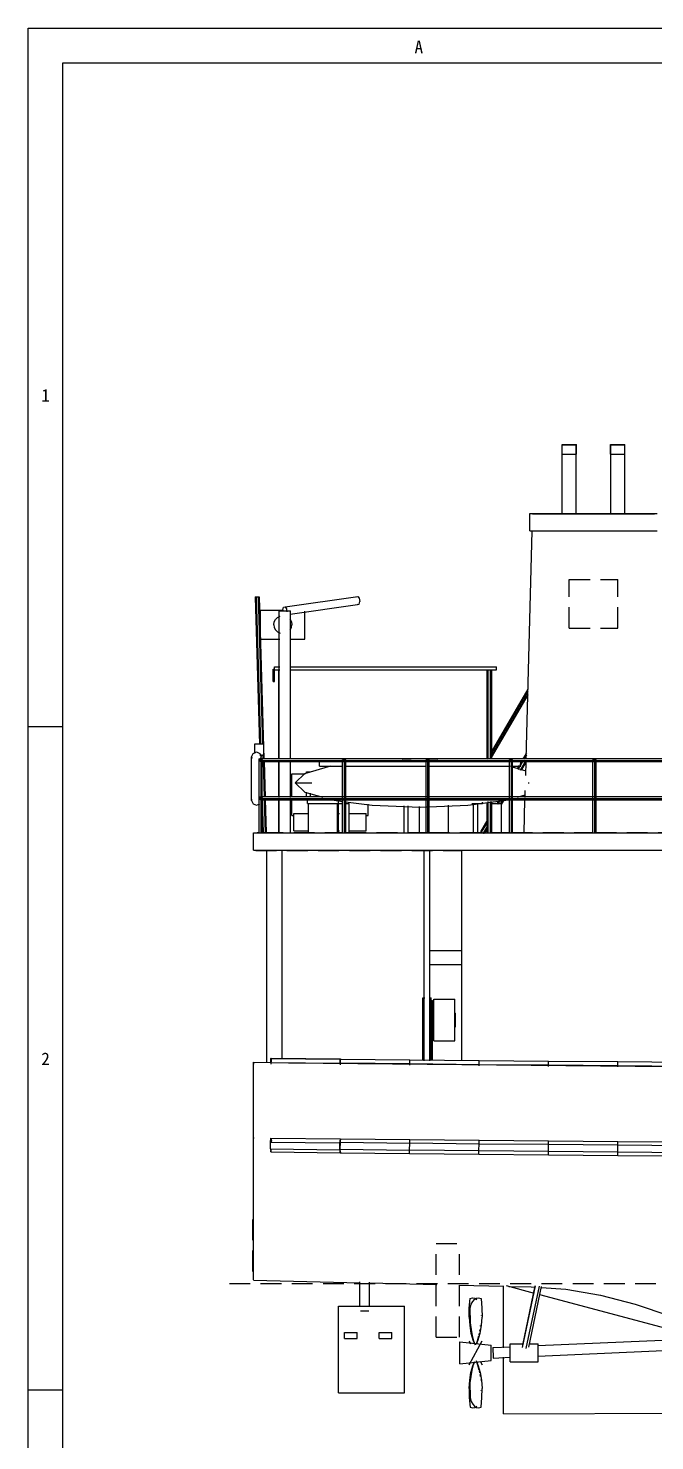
# Model space of a CAD drawing. Extents: x 5 to 836, y 5 to 589.
# Drawn here: x 5 to 95.3, y 385.3 to 589 of the extents above; entities that cross this region are included whole.
import ezdxf
from ezdxf.enums import TextEntityAlignment as Align

# ---------------------------------------------------------------- set-up
doc = ezdxf.new("R2010")
doc.units = 0
doc.linetypes.add('DASHED', pattern=[4.5, 3, -1.5])
for name, color, linetype in [('DETAIL', 8, 'CONTINUOUS'), ('FRAME', 7, 'CONTINUOUS'), ('MARKING', 4, 'DASHED'), ('OUTLINE', 7, 'CONTINUOUS'), ('TEXT', 7, 'CONTINUOUS'), ('THIN', 7, 'CONTINUOUS'), ('WATERLINE', 4, 'DASHED')]:
    doc.layers.add(name, color=color, linetype=linetype)

msp = doc.modelspace()

# ---------------------------------------------------------------- linework, layer by layer
at = {"layer": 'DETAIL'}
for p, q in [((81.96, 529), (84.04, 529)), ((81.96, 527.6), (84.04, 527.6)), ((82, 528.95), (84, 528.95)), ((88.96, 529), (91.04, 529)), ((88.96, 527.6), (91.04, 527.6)), ((89, 528.95), (91, 528.95)), ((77.3, 519.05), (95.7, 519.05)), ((77.7, 519), (95.3, 519)), ((77.3, 516.55), (95.7, 516.55)), ((37.7, 506.99), (38.3, 507.01)), ((37.7, 506.99), (38.33, 485.72)), ((37.85, 507), (38.48, 485.73)), ((38.15, 507), (38.78, 485.74)), ((38.3, 507.01), (38.99, 483.64)), ((41.7, 505.16), (41.8, 505.52)), ((41.7, 505.16), (41.73, 504.96)), ((41.8, 505.52), (42.02, 505.57)), ((42.02, 505.57), (42.23, 505.3)), ((42.23, 505.3), (42.3, 504.84)), ((52.28, 506.96), (52.3, 507.02)), ((52.3, 507.02), (52.52, 507.07)), ((52.44, 505.98), (52.48, 505.93)), ((52.48, 505.93), (52.7, 505.98)), ((52.52, 507.07), (52.73, 506.8)), ((52.7, 505.98), (52.8, 506.34)), ((52.73, 506.8), (52.8, 506.34)), ((38.5, 500.9), (38.5, 505.1)), ((38.5, 505.1), (41.77, 505.1)), ((40.4, 503), (40.46, 503.4)), ((40.46, 503.4), (40.65, 503.76)), ((40.65, 503.76), (40.94, 504.05)), ((40.94, 504.05), (41.3, 504.24)), ((41.2, 505), (42.8, 505)), ((42.7, 503.81), (42.75, 503.76)), ((42.75, 503.76), (42.94, 503.4)), ((42.94, 503.4), (43, 503)), ((44.9, 500.9), (44.9, 504.96)), ((40.4, 503), (40.46, 502.6)), ((40.46, 502.6), (40.65, 502.24)), ((40.65, 502.24), (40.94, 501.95)), ((40.94, 501.95), (41.3, 501.76)), ((42.7, 502.19), (42.75, 502.24)), ((42.75, 502.24), (42.94, 502.6)), ((42.94, 502.6), (43, 503)), ((38.5, 500.9), (41.28, 500.9)), ((42.74, 500.9), (44.9, 500.9)), ((40.3, 496.6), (40.5, 496.6)), ((40.3, 494.8), (40.3, 496.6)), ((40.5, 496.9), (41.27, 496.9)), ((40.5, 494.8), (40.5, 496.9)), ((40.5, 496.5), (41.27, 496.5)), ((41.15, 483.63), (41.15, 496.5)), ((42.74, 496.9), (72.5, 496.9)), ((42.74, 496.5), (72.5, 496.5)), ((71.15, 483.63), (71.15, 496.5)), ((71.32, 483.63), (71.32, 496.5)), ((71.67, 483.63), (71.67, 496.5)), ((71.85, 483.63), (71.85, 496.5)), ((72.5, 496.5), (72.5, 496.9)), ((40.3, 494.8), (40.5, 494.8)), ((71.81, 484.63), (77.1, 493.68)), ((71.82, 484.46), (77.08, 493.45)), ((71.82, 484.06), (77.08, 493.05)), ((71.8, 483.83), (77.09, 492.88)), ((37.65, 485.8), (38.95, 485.8)), ((37.65, 484.41), (37.65, 485.8)), ((38.95, 484.2), (38.95, 485.8)), ((38.3, 483.65), (38.58, 483.74)), ((38.3, 473), (38.3, 483.65)), ((38.3, 483.5), (38.75, 483.5)), ((38.3, 483.35), (38.58, 483.26)), ((38.4, 484.2), (38.95, 484.2)), ((38.5, 483.7), (129.97, 483.7)), ((38.5, 483.25), (38.5, 483.7)), ((38.5, 483.42), (129.69, 483.42)), ((38.5, 483.25), (129.48, 483.25)), ((38.52, 484.26), (38.54, 483.63)), ((38.58, 483.74), (38.75, 483.5)), ((38.58, 483.26), (38.75, 483.5)), ((38.58, 473), (38.58, 483.5)), ((38.75, 473), (38.75, 483.5)), ((38.82, 484.27), (38.84, 483.64)), ((38.85, 483.29), (39, 478.11)), ((39, 483.29), (39.15, 478.12)), ((41.15, 478.11), (41.15, 483.28)), ((47, 482.6), (47, 483.27)), ((50.32, 483.5), (50.78, 483.5)), ((50.32, 473), (50.32, 483.5)), ((50.6, 473), (50.6, 483.5)), ((50.78, 473), (50.78, 483.5)), ((62.35, 483.5), (62.8, 483.5)), ((62.35, 473), (62.35, 483.5)), ((62.63, 473), (62.63, 483.5)), ((62.8, 473), (62.8, 483.5)), ((71.21, 483.61), (71.28, 483.73)), ((74.38, 483.5), (74.83, 483.5)), ((74.38, 473), (74.38, 483.5)), ((74.66, 473), (74.66, 483.5)), ((74.83, 473), (74.83, 483.5)), ((75.66, 482.12), (76.33, 483.27)), ((75.92, 482.86), (76.17, 483.29)), ((75.95, 482.03), (76.66, 483.24)), ((76, 482.6), (76, 483.27)), ((76.12, 482.02), (76.86, 483.28)), ((76.38, 483.65), (76.87, 484.49)), ((76.54, 483.63), (76.89, 484.24)), ((86.4, 483.5), (86.86, 483.5)), ((86.4, 473), (86.4, 483.5)), ((86.68, 473), (86.68, 483.5)), ((86.86, 473), (86.86, 483.5)), ((43, 478.16), (43, 481.5)), ((43.5, 480.2), (44.87, 481.54)), ((45.1, 481.8), (45.7, 481.8)), ((45.1, 481.52), (45.1, 481.8)), ((45.7, 481.73), (45.7, 481.8)), ((47, 482.6), (50.35, 482.6)), ((50.7, 482.6), (62.44, 482.6)), ((62.72, 482.6), (74.46, 482.6)), ((74.74, 482.6), (76, 482.6)), ((75.53, 482.2), (75.81, 482.68)), ((43.5, 480.2), (45.91, 480.2)), ((43.5, 480.2), (44.87, 478.86)), ((45.1, 478.14), (45.1, 478.83)), ((45.7, 478.14), (45.7, 478.7)), ((77.09, 480.2), (77.23, 480.2)), ((38.3, 478.15), (38.58, 478.24)), ((38.3, 477.85), (38.58, 477.76)), ((38.5, 478.2), (129.97, 478.2)), ((38.5, 477.75), (38.5, 478.2)), ((38.5, 477.92), (130.39, 477.92)), ((38.5, 477.75), (130.6, 477.75)), ((38.58, 478.24), (38.75, 478)), ((38.58, 477.76), (38.75, 478)), ((38.71, 477.75), (38.85, 473)), ((39.01, 477.76), (39.15, 473)), ((39.16, 477.77), (39.3, 473.01)), ((41.15, 473), (41.15, 477.76)), ((43, 475.5), (43, 477.75)), ((45.1, 477.8), (49.47, 477.8)), ((45.25, 477.2), (45.25, 477.8)), ((45.25, 477.2), (50.36, 477.2)), ((45.4, 473), (45.4, 477.2)), ((49.6, 473), (49.6, 477.2)), ((49.75, 473), (49.75, 477.67)), ((50.7, 477.2), (51.25, 477.2)), ((51.25, 473), (51.25, 477.2)), ((54, 475.5), (54, 477.14)), ((59.2, 473), (59.2, 476.86)), ((59.8, 473), (59.8, 476.86)), ((61.4, 473), (61.4, 476.79)), ((65.6, 473), (65.6, 476.99)), ((68.97, 477.2), (70.5, 477.2)), ((69.2, 473), (69.2, 477.2)), ((69.8, 473), (69.8, 477.2)), ((70.5, 477.2), (70.5, 477.4)), ((71.15, 473), (71.15, 477.34)), ((71.32, 473), (71.32, 477.48)), ((71.67, 473), (71.67, 477.48)), ((71.75, 473), (71.75, 477.2)), ((71.75, 477.2), (73.25, 477.2)), ((71.85, 473), (71.85, 477.48)), ((72.57, 477.13), (72.82, 477.56)), ((72.73, 477.12), (73.05, 477.66)), ((73.1, 477.15), (73.42, 477.69)), ((73.23, 477.07), (73.65, 477.8)), ((73.25, 473), (73.25, 477.2)), ((43.3, 473.25), (43.3, 475.75)), ((43.3, 475.75), (45.46, 475.75)), ((49.51, 475.75), (49.86, 475.75)), ((51.26, 475.75), (53.7, 475.75)), ((53.7, 473.25), (53.7, 475.75)), ((70.24, 473.15), (71.3, 474.96)), ((70.37, 473.08), (71.29, 474.64)), ((71.22, 475.75), (71.29, 475.75)), ((71.22, 475.45), (71.22, 475.75)), ((71.22, 475.45), (71.29, 475.45)), ((37.5, 470.5), (37.5, 473)), ((37.5, 473), (267.5, 473)), ((38.75, 472.99), (39.3, 473.01)), ((43.3, 473.25), (45.46, 473.25)), ((49.51, 473.25), (49.86, 473.25)), ((51.26, 473.25), (53.7, 473.25)), ((70.24, 473.15), (70.37, 473.08)), ((70.37, 473.08), (70.63, 472.92)), ((70.63, 472.92), (71.3, 474.07)), ((70.79, 472.91), (71.29, 473.75)), ((37.5, 470.5), (267.5, 470.5)), ((62.1, 440.12), (62.1, 470.49)), ((62.9, 440.12), (62.9, 470.49)), ((67.5, 440.13), (67.5, 470.5)), ((62.85, 456), (67.54, 456)), ((62.85, 454), (67.54, 454)), ((61.9, 449.2), (62.17, 449.2)), ((61.9, 440.17), (61.9, 449.2)), ((62.83, 449.2), (63.1, 449.2)), ((63.03, 448.8), (63.3, 448.8)), ((63.1, 440.17), (63.1, 449.2)), ((63.3, 440.15), (63.3, 448.8)), ((63.5, 449), (66.5, 449)), ((63.5, 443), (63.5, 449)), ((66.5, 443), (66.5, 449)), ((63.5, 443), (66.5, 443)), ((39.96, 439.88), (39.98, 440.45)), ((39.98, 440.45), (40.03, 440.5)), ((39.98, 440.45), (49.98, 440.34)), ((40.02, 439.83), (40.04, 439.96)), ((40.03, 440.5), (50.03, 440.39)), ((40.03, 440.5), (40.04, 439.96)), ((49.96, 439.77), (49.98, 440.34)), ((49.98, 440.34), (50.03, 440.39)), ((50, 440.36), (60.01, 440.26)), ((50, 439.8), (50, 440.36)), ((50.03, 440.39), (50.03, 440.32)), ((60, 440.26), (70, 440.16)), ((60, 439.7), (60, 440.26)), ((60, 440.06), (60, 440.26)), ((60, 439.49), (60, 440.26)), ((70, 439.4), (70, 440.16)), ((70, 440.16), (80, 440.07)), ((80, 439.31), (80, 440.07)), ((80, 440.07), (90, 439.99)), ((90, 439.22), (90, 439.99)), ((90, 439.99), (100, 439.91)), ((37.5, 408.51), (37.5, 439.9)), ((39.96, 439.88), (49.96, 439.77)), ((39.96, 439.88), (39.99, 439.63)), ((49.96, 439.77), (49.98, 439.58)), ((50, 439.8), (60, 439.7)), ((50, 439.53), (50, 439.8)), ((60, 439.49), (60, 439.7)), ((60, 439.7), (70, 439.6)), ((70, 439.6), (80, 439.51)), ((80, 439.51), (90, 439.43)), ((90, 439.43), (100, 439.35)), ((37.5, 429), (37.57, 429)), ((39.93, 428.4), (40, 428.97)), ((39.93, 428.4), (49.93, 428.29)), ((39.93, 427.4), (39.93, 428.4)), ((40, 428.97), (40.07, 428.54)), ((40, 428.97), (50, 428.86)), ((40.07, 428.41), (40.07, 428.54)), ((49.93, 428.29), (50, 428.86)), ((49.93, 427.29), (49.93, 428.29)), ((49.99, 427.36), (50, 428.36)), ((50, 428.86), (50.02, 428.73)), ((50, 428.36), (50.01, 428.86)), ((50, 428.36), (60, 428.25)), ((50.01, 428.8), (50.01, 428.86)), ((50.01, 428.86), (60.01, 428.76)), ((59.99, 426.76), (60.01, 428.76)), ((59.99, 427.25), (60, 428.25)), ((60, 428.25), (60.01, 428.76)), ((60, 428.26), (70, 428.16)), ((60.01, 428.69), (60.01, 428.76)), ((60.01, 428.76), (70.01, 428.66)), ((69.99, 426.66), (70.01, 428.66)), ((70, 428.16), (80, 428.07)), ((70.01, 428.66), (80.01, 428.57)), ((79.99, 426.57), (80.01, 428.57)), ((80, 428.07), (90, 427.98)), ((80.01, 428.57), (90.01, 428.48)), ((89.99, 426.48), (90.01, 428.49)), ((90, 427.98), (100, 427.91)), ((90.01, 428.48), (100.01, 428.41)), ((39.93, 427.4), (49.93, 427.29)), ((39.93, 427.4), (40, 426.97)), ((40, 426.97), (40.04, 427.35)), ((40, 426.97), (50, 426.86)), ((49.93, 427.29), (50, 426.86)), ((49.99, 427.36), (59.99, 427.25)), ((49.99, 426.86), (49.99, 427.36)), ((49.99, 426.86), (49.99, 426.99)), ((49.99, 426.86), (59.99, 426.76)), ((50, 426.86), (50.01, 426.99)), ((59.99, 426.76), (59.99, 427.25)), ((59.99, 426.76), (59.99, 426.88)), ((59.99, 426.76), (69.99, 426.66)), ((60, 427.26), (70, 427.16)), ((69.99, 426.66), (79.99, 426.57)), ((70, 427.16), (80, 427.07)), ((79.99, 426.57), (89.99, 426.48)), ((80, 427.07), (90, 426.98)), ((89.99, 426.48), (99.99, 426.41)), ((90, 426.98), (100, 426.91)), ((73.5, 398.71), (73.5, 407.66)), ((73.91, 407.69), (77.96, 406.61)), ((76.26, 398.75), (78.12, 407.65)), ((76.3, 399.11), (78.09, 407.67)), ((76.81, 398.63), (78.69, 407.6)), ((77.18, 398.8), (79.01, 407.57)), ((78.7, 406.42), (102.83, 400)), ((49.75, 404.75), (59.25, 404.75)), ((49.75, 392.25), (49.75, 404.75)), ((52.89, 404.07), (54.11, 404.07)), ((59.25, 392.25), (59.25, 404.75)), ((50.6, 400.05), (50.6, 400.95)), ((50.6, 400.95), (52.4, 400.95)), ((50.6, 400.05), (52.4, 400.05)), ((52.4, 400.05), (52.4, 400.95)), ((55.6, 400.05), (55.6, 400.95)), ((55.6, 400.95), (57.4, 400.95)), ((55.6, 400.05), (57.4, 400.05)), ((57.4, 400.05), (57.4, 400.95)), ((67.25, 396.4), (67.25, 399.6)), ((74.5, 396.7), (74.5, 399.3)), ((78.5, 396.7), (78.5, 399.3)), ((71.75, 396.9), (71.75, 399.1)), ((71.97, 398.75), (72.03, 397.26)), ((73.5, 389.2), (73.5, 397.38)), ((49.75, 392.25), (59.25, 392.25)), ((73.5, 389.2), (137.39, 389.48))]:
    msp.add_line(p, q, dxfattribs=at)
at = {"layer": 'FRAME'}
for p, q in [((10, 584), (831, 584)), ((10, 10), (10, 584))]:
    msp.add_line(p, q, dxfattribs=at)
at = {"layer": 'MARKING'}
for p, q in [((83, 502.5), (83, 509.5)), ((83, 509.5), (90, 509.5)), ((90, 502.5), (90, 509.5)), ((83, 502.5), (90, 502.5)), ((38, 473.05), (38.35, 473.05)), ((38, 473), (38, 473.05)), ((38, 473), (38.35, 473)), ((38.77, 473.05), (50.38, 473.05)), ((38.77, 473), (50.38, 473)), ((50.73, 473.05), (62.47, 473.05)), ((50.73, 473), (62.47, 473)), ((62.75, 473.05), (74.5, 473.05)), ((62.75, 473), (74.5, 473)), ((74.71, 473.05), (86.45, 473.05)), ((74.71, 473), (86.45, 473)), ((86.8, 473.05), (97.5, 473.05)), ((86.8, 473), (97.5, 473)), ((37.8, 470.5), (67.54, 470.5)), ((37.8, 470.45), (37.8, 470.5)), ((37.8, 470.45), (67.54, 470.45)), ((66.5, 447), (66.6, 447)), ((66.5, 445), (66.5, 447)), ((66.6, 445), (66.6, 447)), ((66.5, 445), (66.6, 445)), ((37.37, 409.75), (37.37, 417.25)), ((63.8, 400.25), (63.8, 413.75)), ((63.8, 413.75), (67.2, 413.75)), ((67.2, 400.25), (67.2, 413.75)), ((63.8, 400.25), (67.2, 400.25))]:
    msp.add_line(p, q, dxfattribs=at)
at = {"layer": 'OUTLINE'}
for p, q in [((81.96, 527.6), (81.96, 529)), ((82, 518.91), (82, 528.95)), ((84, 518.91), (84, 528.95)), ((84.04, 527.6), (84.04, 529)), ((88.96, 527.6), (88.96, 529)), ((89, 518.91), (89, 528.95)), ((91, 518.91), (91, 528.95)), ((91.04, 527.6), (91.04, 529)), ((77.3, 516.55), (77.3, 519.05)), ((77.7, 518.93), (77.7, 519)), ((95.3, 519), (95.3, 518.93)), ((76.78, 483.63), (77.64, 516.55)), ((37.7, 506.99), (38.3, 507.01)), ((42.02, 505.57), (52.52, 507.07)), ((42.74, 504.53), (52.48, 505.93)), ((41.2, 483.62), (41.2, 505)), ((42.8, 483.62), (42.8, 505)), ((37.2, 483.95), (37.41, 484.44)), ((37.2, 477.65), (37.2, 483.95)), ((37.2, 483.95), (37.28, 483.77)), ((37.41, 484.44), (37.9, 484.64)), ((37.9, 484.64), (38.39, 484.44)), ((38.39, 484.44), (38.6, 483.95)), ((38.52, 483.77), (38.6, 483.95)), ((38.6, 483.63), (38.6, 483.95)), ((41.2, 478.1), (41.2, 483.27)), ((42.8, 478.1), (42.8, 483.27)), ((58.93, 483.6), (61.5, 483.7)), ((61.5, 483.7), (64.07, 483.6)), ((76.72, 481.25), (76.77, 483.28)), ((43, 481.5), (44.95, 481.5)), ((44.87, 481.54), (48.64, 482.64)), ((74.23, 482.67), (74.49, 482.6)), ((74.76, 482.52), (76.74, 481.94)), ((44.87, 478.86), (47.45, 478.11)), ((76.63, 478.1), (76.66, 479.08)), ((37.2, 477.65), (37.28, 477.83)), ((37.2, 477.65), (37.41, 477.16)), ((37.41, 477.16), (37.9, 476.96)), ((37.9, 476.96), (38.39, 477.16)), ((41.2, 473), (41.2, 477.75)), ((42.8, 473), (42.8, 477.75)), ((48.57, 477.78), (48.77, 477.73)), ((48.77, 477.73), (50.35, 477.52)), ((50.76, 477.47), (54.61, 476.97)), ((54.61, 476.97), (61.5, 476.7)), ((61.5, 476.7), (62.47, 476.74)), ((62.75, 476.75), (68.39, 476.97)), ((68.39, 476.97), (74.23, 477.73)), ((74.23, 477.73), (74.43, 477.78)), ((75.55, 478.11), (76.67, 478.44)), ((76.5, 473), (76.62, 477.75)), ((43, 475.5), (43.35, 475.5)), ((53.65, 475.5), (54, 475.5)), ((70.24, 473.15), (70.45, 473.03)), ((70.6, 472.94), (70.66, 472.91)), ((39.4, 439.85), (39.4, 470.5)), ((41.6, 440.41), (41.6, 470.5)), ((37.5, 439.9), (42.5, 439.84)), ((37.5, 429), (37.5, 439.7)), ((37.5, 439.7), (37.57, 439.7)), ((42.5, 439.84), (47.5, 439.79)), ((47.5, 439.79), (52.5, 439.73)), ((52.5, 439.73), (57.5, 439.68)), ((57.5, 439.68), (62.5, 439.63)), ((62.5, 439.63), (67.5, 439.58)), ((67.5, 439.58), (72.5, 439.54)), ((72.5, 439.54), (77.5, 439.49)), ((77.5, 439.49), (82.5, 439.45)), ((82.5, 439.45), (87.5, 439.4)), ((87.5, 439.4), (92.5, 439.36)), ((92.5, 439.36), (97.5, 439.33)), ((37.5, 408.5), (52.85, 408.12)), ((52.8, 404.63), (52.8, 408.26)), ((54.17, 408.08), (63.89, 407.84)), ((54.2, 404.63), (54.2, 408.19)), ((67.15, 407.76), (73.54, 407.6)), ((74.31, 407.58), (77.5, 407.5)), ((77.5, 407.5), (78.06, 407.47)), ((78.96, 407.41), (82.5, 407.19)), ((68.59, 404.43), (68.71, 405.84)), ((68.71, 405.84), (69.07, 405.92)), ((68.88, 405), (69.09, 405.41)), ((69.07, 405.92), (69.38, 405.87)), ((69.09, 405.41), (69.34, 405.7)), ((69.34, 405.7), (69.62, 405.87)), ((69.38, 405.87), (69.66, 405.7)), ((69.62, 405.87), (69.93, 405.92)), ((69.93, 405.92), (70.29, 405.84)), ((70.29, 405.84), (70.41, 404.43)), ((82.5, 407.19), (87.5, 406.32)), ((87.5, 406.32), (92.5, 405)), ((68.57, 403.13), (68.59, 404.43)), ((68.7, 403.37), (68.71, 404.47)), ((68.7, 403.37), (68.74, 402.34)), ((68.71, 404.47), (68.88, 405)), ((70.3, 403.44), (70.3, 403.37)), ((70.41, 404.43), (70.43, 403.13)), ((92.5, 405), (97.5, 403.32)), ((68.57, 403.13), (68.65, 401.94)), ((68.65, 401.94), (68.83, 400.85)), ((68.74, 402.34), (68.84, 401.39)), ((68.84, 401.39), (69, 400.52)), ((70.11, 401.12), (70.16, 401.39)), ((70.17, 400.85), (70.35, 401.94)), ((70.21, 401.87), (70.21, 401.94)), ((70.35, 401.94), (70.43, 403.13)), ((67.25, 399.6), (71.75, 399.1)), ((68.57, 399.71), (68.78, 399.32)), ((68.57, 396.29), (70.43, 399.71)), ((68.83, 400.85), (69.11, 399.87)), ((69, 400.52), (69.22, 399.72)), ((69.11, 399.87), (69.36, 399.31)), ((69.22, 399.72), (69.43, 399.18)), ((69.61, 399.25), (69.89, 399.87)), ((69.62, 399.3), (69.78, 399.72)), ((69.78, 399.72), (69.98, 400.45)), ((69.89, 399.87), (70.17, 400.85)), ((70.01, 400.59), (70.06, 400.86)), ((74.5, 399.3), (76.43, 399.3)), ((77.26, 399.3), (78.5, 399.3)), ((78.46, 399.04), (105.55, 400.24)), ((71.97, 398.75), (74.55, 398.86)), ((71.97, 398.75), (72.03, 397.25)), ((72.03, 397.25), (74.55, 397.36)), ((78.46, 397.54), (107.58, 398.83)), ((67.25, 396.4), (71.75, 396.9)), ((68.65, 394.06), (68.83, 395.15)), ((68.83, 395.15), (69.11, 396.13)), ((68.84, 394.61), (69, 395.48)), ((69, 395.48), (69.22, 396.28)), ((69.11, 396.13), (69.36, 396.69)), ((69.22, 396.28), (69.41, 396.76)), ((69.56, 396.88), (69.89, 396.13)), ((69.62, 396.7), (69.78, 396.28)), ((69.78, 396.28), (69.98, 395.55)), ((69.89, 396.13), (70.17, 395.15)), ((70.01, 395.41), (70.06, 395.14)), ((70.16, 396.8), (70.43, 396.29)), ((70.17, 395.15), (70.35, 394.06)), ((74.5, 396.7), (78.5, 396.7)), ((68.57, 392.87), (68.65, 394.06)), ((68.7, 392.63), (68.74, 393.66)), ((68.74, 393.66), (68.84, 394.61)), ((70.11, 394.88), (70.16, 394.61)), ((70.21, 394.13), (70.21, 394.06)), ((70.35, 394.06), (70.43, 392.87)), ((68.57, 392.87), (68.59, 391.57)), ((68.59, 391.57), (68.71, 390.16)), ((68.7, 392.63), (68.71, 391.53)), ((68.71, 391.53), (68.88, 391)), ((70.29, 390.16), (70.41, 391.57)), ((70.3, 392.56), (70.3, 392.63)), ((70.41, 391.57), (70.43, 392.87)), ((68.71, 390.16), (69.07, 390.08)), ((68.88, 391), (69.09, 390.59)), ((69.07, 390.08), (69.38, 390.13)), ((69.09, 390.59), (69.34, 390.3)), ((69.34, 390.3), (69.62, 390.13)), ((69.38, 390.13), (69.66, 390.3)), ((69.62, 390.13), (69.93, 390.08)), ((69.93, 390.08), (70.29, 390.16))]:
    msp.add_line(p, q, dxfattribs=at)
at = {"layer": 'THIN'}
for p, q in [((5, 589), (836, 589)), ((5, 5), (5, 589)), ((5, 488.33), (10, 488.33)), ((5, 392.67), (10, 392.67))]:
    msp.add_line(p, q, dxfattribs=at)
at = {"layer": 'WATERLINE'}
msp.add_line((34, 408), (455, 408), dxfattribs=at)

# ---------------------------------------------------------------- texts
at = {"layer": 'TEXT'}
for s, p in [('A', (61.31, 585.4)), ('1', (7.5, 535.17)), ('2', (7.5, 439.5))]:
    msp.add_text(s, height=1.8, dxfattribs=at).set_placement(p, align=Align.CENTER)

doc.saveas('drawing.dxf')
